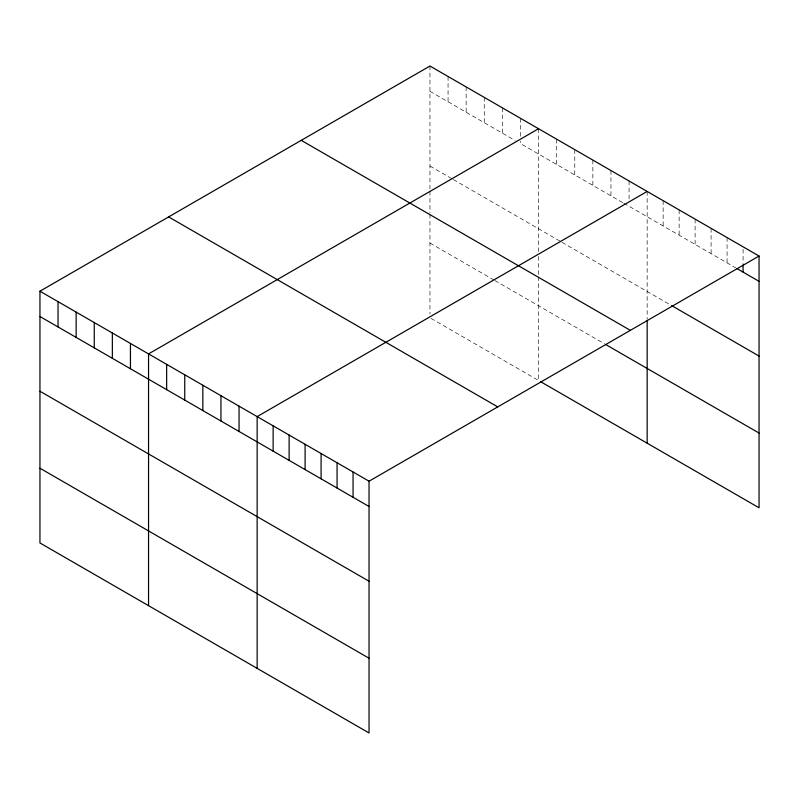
<?xml version="1.0" encoding="UTF-8"?>
<svg xmlns="http://www.w3.org/2000/svg" width="799" height="799" viewBox="0 0 799 799"><rect width="100%" height="100%" fill="white"/><g stroke="black" fill="none" stroke-linecap="round" stroke-linejoin="round"><path stroke-width="0.6" stroke-dasharray="4 3" d="M429.962 91.336L515.135 140.514M622.671 202.596L520.459 143.58L520.459 141.173M623.739 203.206L735.609 267.795M429.962 166.062L452.314 178.976M453.383 179.585L560.918 241.678M561.987 242.287L670.601 304.998M429.962 243.056L493.842 279.94M494.901 280.559L604.573 343.87M431.021 318.401L538.556 380.494L538.556 276.883M743.07 249.218L743.07 263.67M727.08 237.583L727.08 262.881M711.1 228.354L711.1 253.653M695.11 219.126L695.11 244.424M679.13 209.897L679.13 235.196M663.14 200.669L663.14 225.967M647.16 191.44L647.16 319.131M629.063 180.993L629.063 200.259M610.955 170.537L610.955 195.835M592.858 160.09L592.858 185.388M574.761 149.643L574.761 174.931M556.663 139.196L556.663 164.484M538.556 128.739L538.556 251.625M538.556 256.439L538.556 275.685M520.459 118.292L520.459 136.359M502.361 107.845L502.361 133.133M484.254 97.388L484.254 122.686M466.157 86.941L466.157 112.23M448.059 76.494L448.059 101.783M429.962 66.037L429.962 190.122M429.962 191.331L429.962 212.983M429.962 214.182L429.962 314.057"/><path stroke-width="1.2" d="M759.05 256.04L369.038 481.208L369.038 732.963L39.95 542.96L39.95 291.206L429.962 66.037L759.05 256.04L759.05 507.794L540.683 381.722M538.556 128.739L148.554 353.907L148.554 605.662M647.16 191.44L257.148 416.609L257.148 668.364M736.668 268.414L759.05 281.338M671.669 305.618L759.05 356.064M301.253 140.344L630.351 330.347M605.632 344.489L759.05 433.058M168.649 216.909L497.747 406.901M39.95 291.206L369.038 481.208M39.95 316.504L369.038 506.506M39.95 391.23L369.038 581.233M39.95 468.224L369.038 658.226M743.07 264.878L743.07 272.109M647.16 320.339L647.16 443.185M353.058 471.979L353.058 497.278M337.068 462.751L337.068 488.049M321.088 453.522L321.088 478.821M305.108 444.294L305.108 469.592M289.118 435.065L289.118 460.364M273.138 425.837L273.138 451.135M239.051 406.162L239.051 431.45M220.953 395.715L220.953 421.003M202.846 385.258L202.846 410.556M184.749 374.811L184.749 400.099M166.651 364.364L166.651 389.652M130.447 343.46L130.447 368.748M112.349 333.013L112.349 358.302M94.252 322.556L94.252 347.855M76.155 312.109L76.155 337.408M58.047 301.662L58.047 326.951"/></g></svg>
